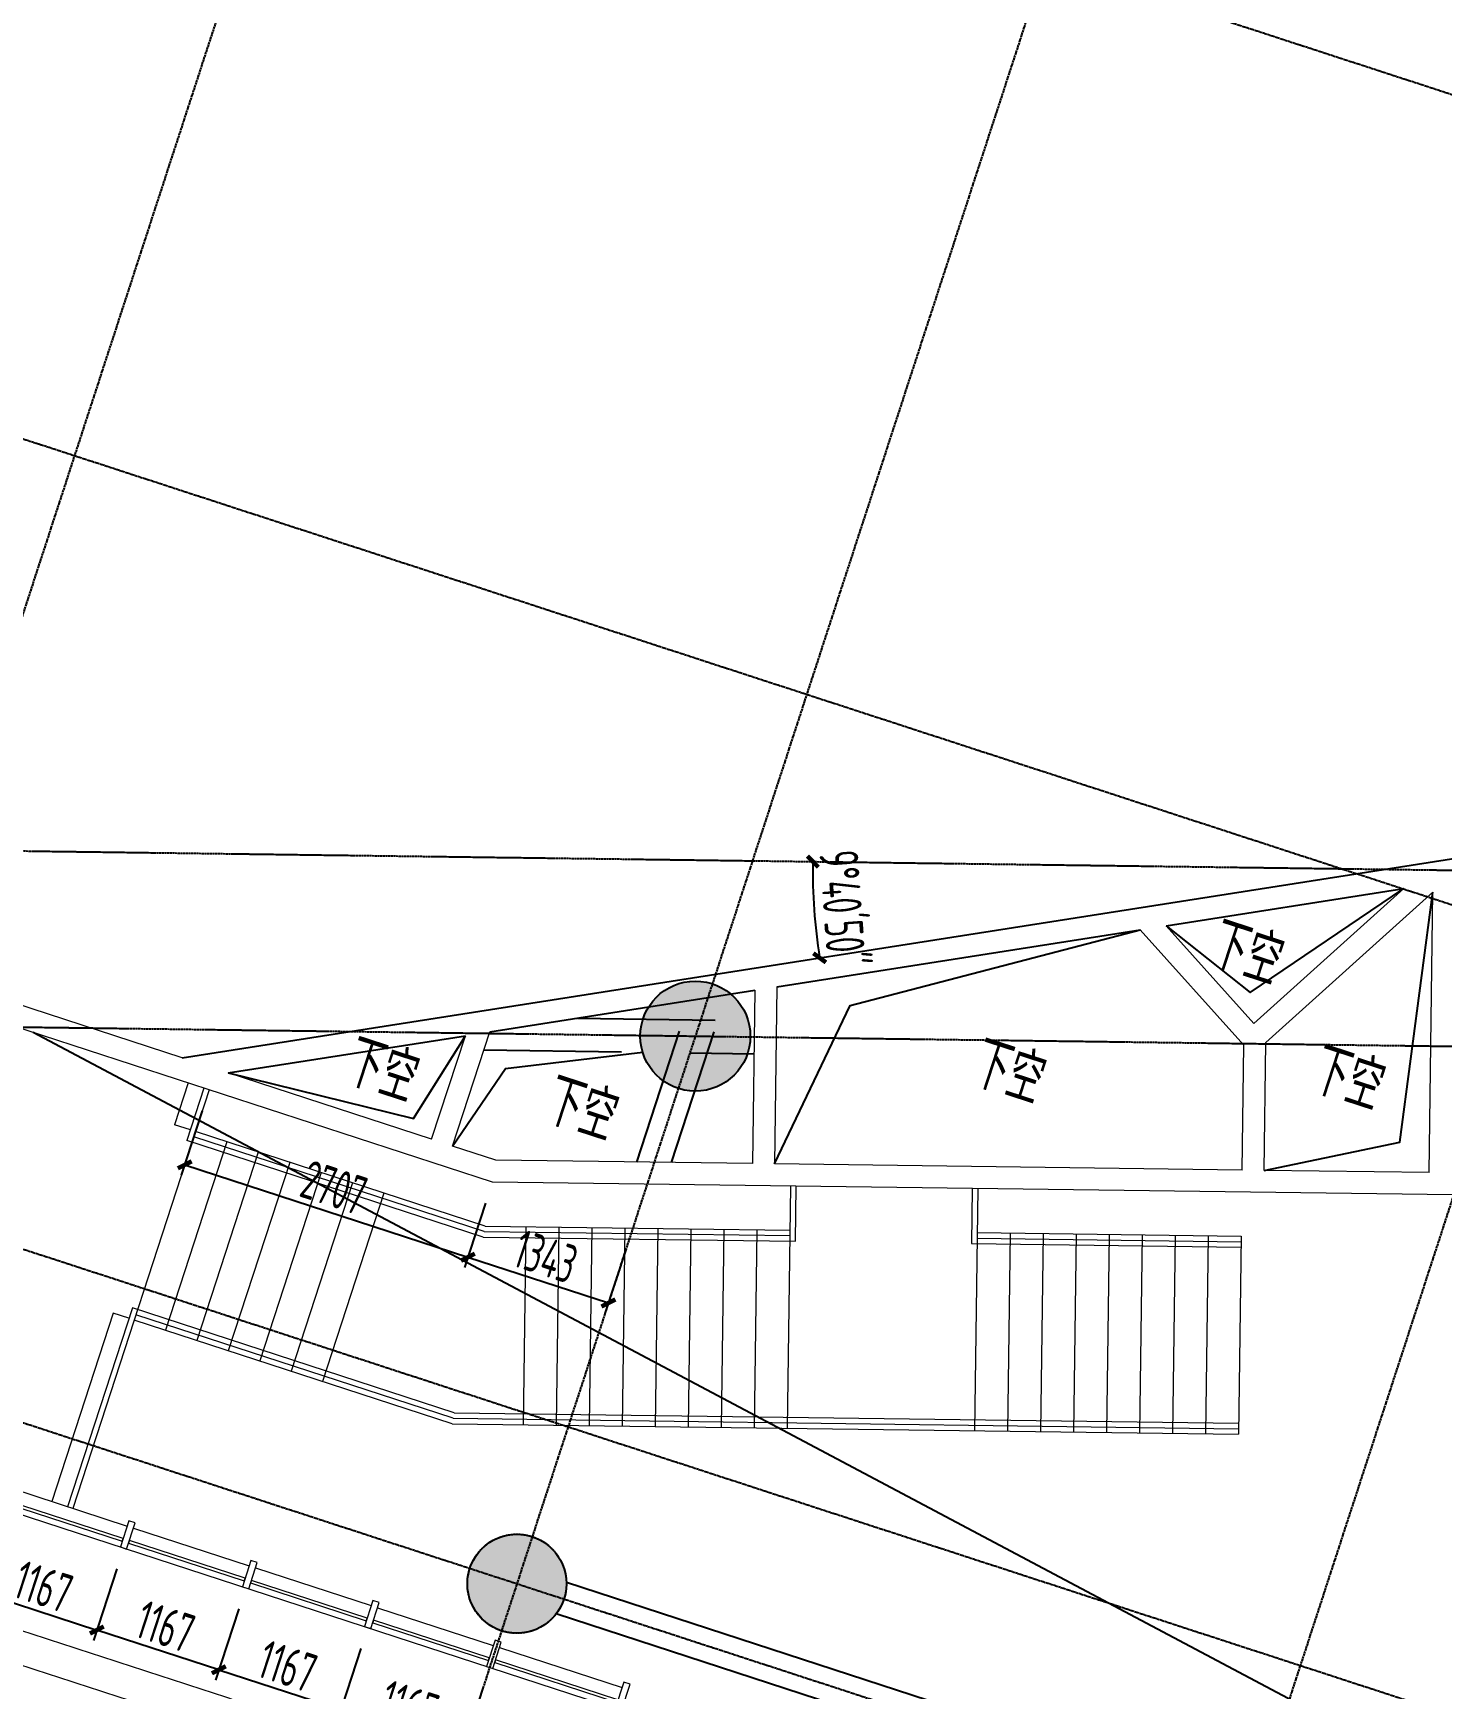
# Model space of a CAD drawing. Header units: millimetres. Extents: x 11515858 to 24947533, y -12764720 to -6305528.
# Drawn here: x 11842114 to 11854919, y -6356376 to -6341330 of the extents above; entities that cross this region are included whole.
import ezdxf
from ezdxf.enums import TextEntityAlignment as Align

# ---------------------------------------------------------------- set-up
doc = ezdxf.new("R2010")
doc.units = ezdxf.units.MM
doc.header["$LTSCALE"] = 10
for name, pattern in [('A2-RG-AXIS$0$CENTER', [2, 1.25, -0.25, 0.25, -0.25]), ('A2-RG-AXIS$0$DOTE', [2.42, 2, -0.2, 0.02, -0.2]), ('A2-RI-F3$0$HIDDEN', [0.375, 0.25, -0.125]), ('A2-RS-F3$0$A2-CLOS-RF(B)$0$DASH', [0.35, 0.25, -0.1])]:
    doc.linetypes.add(name, pattern=pattern)
for name, color, linetype in [('A2-RB-F3$0$$34$A-DIMS-100', 1, 'Continuous'), ('A2-RB-F3$0$A-DIMS-100', 1, 'Continuous'), ('A2-RG-AXIS$0$A-GRID', 1, 'A2-RG-AXIS$0$CENTER'), ('A2-RI-F3$0$A-BEAM-PLAN-S', 2, 'Continuous'), ('A2-RI-F3$0$A-HOLE', 2, 'Continuous'), ('A2-RI-F3$0$A-SYMB-AREA', 4, 'Continuous'), ('A2-RI-F3$0$A-SYMB-NAME', 4, 'Continuous'), ('A2-RI-F3$0$A-SYMB-VOID', 35, 'Continuous'), ('A2-RS-F3$0$A-HATH-GRAY', 8, 'Continuous'), ('A2-RS-F3$0$A-WALL-CONC', 6, 'Continuous'), ('A2-RS-F3$0$A2-CLOS-RF(B)$0$0S-COLS-LINE-I', 3, 'A2-RS-F3$0$A2-CLOS-RF(B)$0$DASH')]:
    doc.layers.add(name, color=color, linetype=linetype)
for name, color, linetype, lineweight in [('A2-RI-F3$0$A-GENM', 6, 'Continuous', 9), ('A2-RI-F3$0$A-GLAZ', 140, 'Continuous', 5), ('A2-RI-F3$0$A-GLAZ-CWMG', 3, 'Continuous', 5), ('A2-RI-F3$0$A-WALL', 7, 'Continuous', 5), ('A2-RV-F3$0$A-FLOR-STRS', 2, 'Continuous', 5)]:
    doc.layers.add(name, color=color, linetype=linetype, lineweight=lineweight)
doc.styles.add('A2-RB-F3$0$$0$XD2008', font='hzs.shx', dxfattribs={"width": 0.7, "bigfont": 'hztxt.shx'})
doc.styles.add('A2-RB-F3$0$XD2008', font='hzs.shx', dxfattribs={"width": 0.7, "bigfont": 'hztxt.shx'})
doc.styles.add('A2-RI-F3$0$ECADI', font='hzs.shx', dxfattribs={"width": 0.7, "bigfont": 'hztxt.shx'})
doc.dimstyles.new('A2-RB-F3$0$$0$XD100$0', dxfattribs={"dimscale": 100, "dimtxt": 3.5, "dimasz": 1, "dimexe": 1, "dimexo": 2, "dimgap": 0.5, "dimtad": 1, "dimdec": 0, "dimdsep": 46, "dimtxsty": 'A2-RB-F3$0$$0$XD2008', "dimblk1": 'A2-RB-F3$0$$20$_ArchTick', "dimblk2": 'A2-RB-F3$0$$20$_ArchTick', "dimsah": 1, "dimcen": 2.5, "dimclrt": 4, "dimaunit": 1, "dimadec": 0, "dimazin": 0, "dimtfac": 1, "dimtdec": 0, "dimtix": 1, "dimtmove": 2, "dimatfit": 3, "dimfxl": 0, "dimtolj": 1, "dimtzin": 0, "dimarcsym": 0})
doc.dimstyles.new('A2-RB-F3$0$XD100$0', dxfattribs={"dimscale": 100, "dimtxt": 3.5, "dimasz": 1, "dimexe": 1, "dimexo": 2, "dimgap": 0.5, "dimtad": 1, "dimdec": 0, "dimdsep": 46, "dimtxsty": 'A2-RB-F3$0$XD2008', "dimblk1": 'A2-RB-F3$0$_ArchTick', "dimblk2": 'A2-RB-F3$0$_ArchTick', "dimsah": 1, "dimcen": 2.5, "dimclrt": 4, "dimaunit": 1, "dimadec": 0, "dimazin": 0, "dimtfac": 1, "dimtdec": 0, "dimtix": 1, "dimtmove": 1, "dimatfit": 3, "dimfxl": 0, "dimtolj": 1, "dimtzin": 0, "dimarcsym": 0})

# ---------------------------------------------------------------- blocks, each defined once
blk = doc.blocks.new('A2-RG-AXIS')
at = {"layer": 'A2-RG-AXIS$0$A-GRID', "linetype": 'A2-RG-AXIS$0$DOTE'}
for p, q in [((11852707, -6313824), (11839546.1, -6354201.2)), ((11859362.3, -6315993.2), (11846201.5, -6356370.4)), ((11866017.6, -6318162.5), (11852857, -6358539.7)), ((11836628.7, -6335895.9), (11874589.4, -6348268.9)), ((11834459.4, -6342551.3), (11872420.1, -6354924.3)), ((11835588.6, -6348674.9), (11872727, -6349175.1)), ((11832290.2, -6349206.7), (11870250.8, -6361579.7)), ((11835567, -6350274.8), (11872705.5, -6350774.9)), ((11831825.3, -6350632.8), (11869786, -6363005.8))]:
    blk.add_line(p, q, dxfattribs=at)
blk = doc.blocks.new('A2-RV-F3')
at = {"layer": 'A2-RV-F3$0$A-FLOR-STRS'}
for p, q in [((11843714, -6350932), (11842475, -6354735)), ((11843524, -6350870), (11843400, -6351250)), ((11843667, -6350917), (11843512, -6351392)), ((11843543, -6351297), (11843400, -6351250)), ((11843876, -6351405), (11843318, -6353117)), ((11846205, -6352270), (11843512, -6351392)), ((11846214, -6352220), (11843575, -6351360)), ((11846222, -6352170), (11843590, -6351312)), ((11844161, -6351498), (11843603, -6353210)), ((11844446, -6351591), (11843888, -6353303)), ((11844731, -6351684), (11844174, -6353396)), ((11845017, -6351777), (11844459, -6353489)), ((11845302, -6351870), (11844744, -6353582)), ((11848970, -6354007), (11849000, -6351807)), ((11849043, -6352308), (11849050, -6351808)), ((11850650, -6351829), (11850643, -6352329)), ((11850700, -6351830), (11850670, -6354030)), ((11846222, -6352170), (11848994, -6352207)), ((11846571, -6353975), (11846595, -6352175)), ((11846871, -6353979), (11846895, -6352179)), ((11847170, -6353983), (11847195, -6352183)), ((11847470, -6353987), (11847494, -6352187)), ((11847770, -6353991), (11847794, -6352191)), ((11848070, -6353995), (11848094, -6352195)), ((11848370, -6353999), (11848394, -6352199)), ((11846205, -6352270), (11849043, -6352308)), ((11846214, -6352220), (11848994, -6352257)), ((11848670, -6354003), (11848694, -6352203)), ((11850643, -6352329), (11853093, -6352362)), ((11850694, -6352230), (11853094, -6352262)), ((11850694, -6352280), (11853093, -6352312)), ((11850994, -6352234), (11850970, -6354034)), ((11851294, -6352238), (11851270, -6354038)), ((11851594, -6352242), (11851570, -6354042)), ((11851894, -6352246), (11851870, -6354046)), ((11852194, -6352250), (11852170, -6354050)), ((11852494, -6352254), (11852470, -6354054)), ((11852794, -6352258), (11852770, -6354058)), ((11853094, -6352262), (11853070, -6354062)), ((11843016, -6352913), (11842427, -6354720)), ((11845941, -6353867), (11843016, -6352913)), ((11842842, -6352962), (11842285, -6354673)), ((11842985, -6353008), (11842842, -6352962)), ((11845924, -6353966), (11843033, -6353024)), ((11845932, -6353916), (11843048, -6352976)), ((11845924, -6353966), (11853070, -6354062)), ((11845932, -6353916), (11853071, -6354012)), ((11845941, -6353867), (11853071, -6353962))]:
    blk.add_line(p, q, dxfattribs=at)
blk = doc.blocks.new('A2-RB-F3$0$_ArchTick')
at = {"color": 0, "linetype": 'ByBlock', "const_width": 0.4}
blk.add_lwpolyline([(-0.5, -0.5), (0.5, 0.5)], dxfattribs=at)
blk = doc.blocks.new('*D794')
at = {"layer": 'A2-RB-F3$0$A-DIMS-100', "color": 0, "lineweight": -2, "transparency": 16777216}
for p, q in [((11846202, -6356370), (11845990, -6357021)), ((11847372, -6356752), (11847160, -6357402)), ((11847191, -6357307), (11846021, -6356925))]:
    blk.add_line(p, q, dxfattribs=at)
at = {"layer": 'Defpoints', "color": 0, "transparency": 16777216}
for p in [(11846264, -6356180), (11847434, -6356562), (11846021, -6356925)]:
    blk.add_point(p, dxfattribs=at)
at = {"layer": 'A2-RB-F3$0$A-DIMS-100', "color": 0, "lineweight": -2, "transparency": 16777216, "xscale": 100, "yscale": 100, "zscale": 100}
for p, rotation in [((11846021, -6356925), 161.9470404933005), ((11847191, -6357307), 341.9470404933004)]:
    blk.add_blockref('A2-RB-F3$0$_ArchTick', p, dxfattribs=dict(at, rotation=rotation))
at = {"layer": 'A2-RB-F3$0$A-DIMS-100', "color": 4, "transparency": 16777216, "insert": (11846676, -6356902), "char_height": 350, "attachment_point": 5, "rotation": 341.947, "style": 'A2-RB-F3$0$XD2008'}
blk.add_mtext('\\A1;1231', dxfattribs=at)
blk = doc.blocks.new('*D795')
at = {"layer": 'A2-RB-F3$0$A-DIMS-100', "color": 0, "lineweight": -2, "transparency": 16777216}
for p, q in [((11845092, -6356009), (11844880, -6356659)), ((11846202, -6356370), (11845990, -6357021)), ((11846021, -6356925), (11844911, -6356564))]:
    blk.add_line(p, q, dxfattribs=at)
at = {"layer": 'Defpoints', "color": 0, "transparency": 16777216}
for p in [(11845154, -6355819), (11846264, -6356180), (11844911, -6356564)]:
    blk.add_point(p, dxfattribs=at)
at = {"layer": 'A2-RB-F3$0$A-DIMS-100', "color": 0, "lineweight": -2, "transparency": 16777216, "xscale": 100, "yscale": 100, "zscale": 100}
for p, rotation in [((11844911, -6356564), 161.9470404933908), ((11846021, -6356925), 341.9470404933908)]:
    blk.add_blockref('A2-RB-F3$0$_ArchTick', p, dxfattribs=dict(at, rotation=rotation))
at = {"layer": 'A2-RB-F3$0$A-DIMS-100', "color": 4, "transparency": 16777216, "insert": (11845536, -6356531), "char_height": 350, "attachment_point": 5, "rotation": 341.947, "style": 'A2-RB-F3$0$XD2008'}
blk.add_mtext('\\A1;1167', dxfattribs=at)
blk = doc.blocks.new('*D796')
at = {"layer": 'A2-RB-F3$0$A-DIMS-100', "color": 0, "lineweight": -2, "transparency": 16777216}
for p, q in [((11843983, -6355647), (11843771, -6356297)), ((11845092, -6356009), (11844880, -6356659)), ((11843802, -6356202), (11844911, -6356564))]:
    blk.add_line(p, q, dxfattribs=at)
at = {"layer": 'Defpoints', "color": 0, "transparency": 16777216}
for p in [(11844045, -6355457), (11845154, -6355819), (11844911, -6356564)]:
    blk.add_point(p, dxfattribs=at)
at = {"layer": 'A2-RB-F3$0$A-DIMS-100', "color": 0, "lineweight": -2, "transparency": 16777216, "xscale": 100, "yscale": 100, "zscale": 100}
for p, rotation in [((11843802, -6356202), 161.9470404933341), ((11844911, -6356564), 341.9470404933341)]:
    blk.add_blockref('A2-RB-F3$0$_ArchTick', p, dxfattribs=dict(at, rotation=rotation))
at = {"layer": 'A2-RB-F3$0$A-DIMS-100', "color": 4, "transparency": 16777216, "insert": (11844427, -6356169), "char_height": 350, "attachment_point": 5, "rotation": 341.947, "style": 'A2-RB-F3$0$XD2008'}
blk.add_mtext('\\A1;1167', dxfattribs=at)
blk = doc.blocks.new('*D797')
at = {"layer": 'A2-RB-F3$0$A-DIMS-100', "color": 0, "lineweight": -2, "transparency": 16777216}
for p, q in [((11842874, -6355286), (11842662, -6355936)), ((11843983, -6355647), (11843771, -6356297)), ((11843802, -6356202), (11842693, -6355841))]:
    blk.add_line(p, q, dxfattribs=at)
at = {"layer": 'Defpoints', "color": 0, "transparency": 16777216}
for p in [(11842936, -6355096), (11844045, -6355457), (11842693, -6355841)]:
    blk.add_point(p, dxfattribs=at)
at = {"layer": 'A2-RB-F3$0$A-DIMS-100', "color": 0, "lineweight": -2, "transparency": 16777216, "xscale": 100, "yscale": 100, "zscale": 100}
for p, rotation in [((11842693, -6355841), 161.9470404933908), ((11843802, -6356202), 341.9470404933908)]:
    blk.add_blockref('A2-RB-F3$0$_ArchTick', p, dxfattribs=dict(at, rotation=rotation))
at = {"layer": 'A2-RB-F3$0$A-DIMS-100', "color": 4, "transparency": 16777216, "insert": (11843317, -6355808), "char_height": 350, "attachment_point": 5, "rotation": 341.947, "style": 'A2-RB-F3$0$XD2008'}
blk.add_mtext('\\A1;1167', dxfattribs=at)
blk = doc.blocks.new('*D798')
at = {"layer": 'A2-RB-F3$0$A-DIMS-100', "color": 0, "lineweight": -2, "transparency": 16777216}
for p, q in [((11841765, -6354924), (11841553, -6355574)), ((11842874, -6355286), (11842662, -6355936)), ((11841584, -6355479), (11842693, -6355841))]:
    blk.add_line(p, q, dxfattribs=at)
at = {"layer": 'Defpoints', "color": 0, "transparency": 16777216}
for p in [(11841827, -6354734), (11842936, -6355096), (11842693, -6355841)]:
    blk.add_point(p, dxfattribs=at)
at = {"layer": 'A2-RB-F3$0$A-DIMS-100', "color": 0, "lineweight": -2, "transparency": 16777216, "xscale": 100, "yscale": 100, "zscale": 100}
for p, rotation in [((11841584, -6355479), 161.9470404933341), ((11842693, -6355841), 341.9470404933341)]:
    blk.add_blockref('A2-RB-F3$0$_ArchTick', p, dxfattribs=dict(at, rotation=rotation))
at = {"layer": 'A2-RB-F3$0$A-DIMS-100', "color": 4, "transparency": 16777216, "insert": (11842208, -6355446), "char_height": 350, "attachment_point": 5, "rotation": 341.947, "style": 'A2-RB-F3$0$XD2008'}
blk.add_mtext('\\A1;1167', dxfattribs=at)
blk = doc.blocks.new('*D662')
at = {"layer": 'A2-RB-F3$0$A-DIMS-100', "color": 0, "lineweight": -2, "transparency": 16777216}
for p, q in [((11843652, -6351122), (11843461, -6351709)), ((11843492, -6351614), (11846066, -6352453)), ((11846226, -6351961), (11846035, -6352548))]:
    blk.add_line(p, q, dxfattribs=at)
at = {"layer": 'Defpoints', "color": 0, "transparency": 16777216}
for p in [(11843714, -6350932), (11846288, -6351771), (11846066, -6352453)]:
    blk.add_point(p, dxfattribs=at)
at = {"layer": 'A2-RB-F3$0$A-DIMS-100', "color": 0, "lineweight": -2, "transparency": 16777216, "xscale": 100, "yscale": 100, "zscale": 100}
for p, rotation in [((11843492, -6351614), 161.9470405066223), ((11846066, -6352453), 341.9470405066223)]:
    blk.add_blockref('A2-RB-F3$0$_ArchTick', p, dxfattribs=dict(at, rotation=rotation))
at = {"layer": 'A2-RB-F3$0$A-DIMS-100', "color": 4, "transparency": 16777216, "insert": (11844849, -6351819), "char_height": 350, "attachment_point": 5, "rotation": 341.947, "style": 'A2-RB-F3$0$XD2008'}
blk.add_mtext('\\A1;2707', dxfattribs=at)
blk = doc.blocks.new('*D663')
at = {"layer": 'A2-RB-F3$0$A-DIMS-100', "color": 0, "lineweight": -2, "transparency": 16777216}
for p, q in [((11846226, -6351961), (11846035, -6352548)), ((11846066, -6352453), (11847343, -6352869)), ((11847503, -6352377), (11847312, -6352964))]:
    blk.add_line(p, q, dxfattribs=at)
at = {"layer": 'Defpoints', "color": 0, "transparency": 16777216}
for p in [(11846288, -6351771), (11847565, -6352187), (11847343, -6352869)]:
    blk.add_point(p, dxfattribs=at)
at = {"layer": 'A2-RB-F3$0$A-DIMS-100', "color": 0, "lineweight": -2, "transparency": 16777216, "xscale": 100, "yscale": 100, "zscale": 100}
for p, rotation in [((11846066, -6352453), 161.9470404933698), ((11847343, -6352869), 341.9470404933699)]:
    blk.add_blockref('A2-RB-F3$0$_ArchTick', p, dxfattribs=dict(at, rotation=rotation))
at = {"layer": 'A2-RB-F3$0$A-DIMS-100', "color": 4, "transparency": 16777216, "insert": (11846774, -6352447), "char_height": 350, "attachment_point": 5, "rotation": 341.947, "style": 'A2-RB-F3$0$XD2008'}
blk.add_mtext('\\A1;1343', dxfattribs=at)
blk = doc.blocks.new('A2-RB-F3$0$$20$_ArchTick')
at = {"color": 0, "linetype": 'ByBlock', "const_width": 0.4}
blk.add_lwpolyline([(-0.5, -0.5), (0.5, 0.5)], dxfattribs=at)
blk = doc.blocks.new('*D1000')
at = {"layer": 'A2-RB-F3$0$$34$A-DIMS-100', "color": 0, "lineweight": -2, "transparency": 16777216}
blk.add_arc((11854397, -6348928), 5197, 179.2284, 188.9089, dxfattribs=at)
at = {"layer": 'Defpoints', "color": 0, "transparency": 16777216}
for p in [(11858126, -6348344), (11835589, -6348675), (11849205, -6349151), (11872727, -6349175), (11843468, -6350641)]:
    blk.add_point(p, dxfattribs=at)
at = {"layer": 'A2-RB-F3$0$$34$A-DIMS-100', "color": 0, "lineweight": -2, "transparency": 16777216, "xscale": 100, "yscale": 100, "zscale": 100}
for p, rotation in [((11849201, -6348858), 89.22837534610186), ((11849263, -6349733), 278.9089247423358)]:
    blk.add_blockref('A2-RB-F3$0$$20$_ArchTick', p, dxfattribs=dict(at, rotation=rotation))
at = {"layer": 'A2-RB-F3$0$$34$A-DIMS-100', "color": 4, "transparency": 16777216, "insert": (11849471, -6349279), "char_height": 350, "attachment_point": 5, "rotation": 274.0687, "style": 'A2-RB-F3$0$$0$XD2008'}
blk.add_mtext('\\A1;9°40\'50"', dxfattribs=at)
blk = doc.blocks.new('A2-RI-F3$0$5erhfh')
at = {"layer": 'A2-RI-F3$0$A-SYMB-AREA', "style": 'A2-RI-F3$0$ECADI', "width": 0.7}
blk.add_attdef('340M2', text='', height=2.5, dxfattribs=at).set_placement((0, 1.25), align=Align.MIDDLE_LEFT)
at = {"layer": 'A2-RI-F3$0$A-SYMB-NAME', "style": 'A2-RI-F3$0$ECADI', "width": 0.7}
blk.add_attdef('CHINESENAME', (-12.29, 3.09), '', height=4.5, dxfattribs=at)
blk = doc.blocks.new('A2-RI-F3$0$System Panel - Glazed - Frit-3944572-Documents - Level 3')
at = {"layer": 'A2-RI-F3$0$A-GLAZ', "lineweight": 13}
for p, q in [((553, 44), (-553, 44)), ((-553, 44), (-553, 19)), ((-553, 19), (553, 19)), ((553, 19), (553, 44))]:
    blk.add_line(p, q, dxfattribs=at)
blk = doc.blocks.new('A2-RI-F3$0$System Panel - Glazed - Frit-V27-Documents - Level 3')
at = {"layer": 'A2-RI-F3$0$A-GLAZ', "lineweight": 13}
for p, q in [((553, 44), (-553, 44)), ((-553, 44), (-553, 19)), ((-553, 19), (553, 19)), ((553, 19), (553, 44))]:
    blk.add_line(p, q, dxfattribs=at)
blk = doc.blocks.new('A2-RI-F3$0$System Panel - Glazed - Frit-V29-Documents - Level 3')
at = {"layer": 'A2-RI-F3$0$A-GLAZ', "lineweight": 13}
for p, q in [((585, 44), (-585, 44)), ((-585, 44), (-585, 19)), ((-585, 19), (585, 19)), ((585, 19), (585, 44))]:
    blk.add_line(p, q, dxfattribs=at)
blk = doc.blocks.new('A2-RI-F3$0$System Panel - Glazed - Frit-V30-Documents - Level 3')
at = {"layer": 'A2-RI-F3$0$A-GLAZ', "lineweight": 13}
for p, q in [((553, 44), (-553, 44)), ((-553, 44), (-553, 19)), ((-553, 19), (553, 19)), ((553, 19), (553, 44))]:
    blk.add_line(p, q, dxfattribs=at)
blk = doc.blocks.new('A2-RI-F3$0$System Panel - Glazed - Frit-V33-Documents - Level 3')
at = {"layer": 'A2-RI-F3$0$A-GLAZ', "lineweight": 13}
for p, q in [((553, 44), (-553, 44)), ((-553, 44), (-553, 19)), ((-553, 19), (553, 19)), ((553, 19), (553, 44))]:
    blk.add_line(p, q, dxfattribs=at)
blk = doc.blocks.new('A2-RI-F3$0$Rectangular Mullion - 60mm x 200mm-3710276-Documents - Level 3')
at = {"layer": 'A2-RI-F3$0$A-GLAZ-CWMG', "lineweight": 13}
for p, q in [((-30, 150), (30, 150)), ((-30, -100), (-30, 150)), ((30, 150), (30, -100)), ((30, -100), (-30, -100))]:
    blk.add_line(p, q, dxfattribs=at)
blk = doc.blocks.new('A2-RI-F3$0$Rectangular Mullion - 60mm x 200mm-3681593-Documents - Level 3')
at = {"layer": 'A2-RI-F3$0$A-GLAZ-CWMG', "lineweight": 13}
for p, q in [((-30, 150), (30, 150)), ((-30, -100), (-30, 150)), ((30, 150), (30, -100)), ((30, -100), (-30, -100))]:
    blk.add_line(p, q, dxfattribs=at)
blk = doc.blocks.new('A2-RI-F3$0$Rectangular Mullion - 60mm x 200mm-3687298-Documents - Level 3')
at = {"layer": 'A2-RI-F3$0$A-GLAZ-CWMG', "lineweight": 13}
for p, q in [((-30, 150), (30, 150)), ((-30, -100), (-30, 150)), ((30, 150), (30, -100)), ((30, -100), (-30, -100))]:
    blk.add_line(p, q, dxfattribs=at)
blk = doc.blocks.new('A2-RI-F3$0$Roof Profile - South1 - Roof Profile - South-4416806-Documents - Level 3')
at = {"layer": 'A2-RI-F3$0$A-GENM'}
for p, q in [((84188, -48490), (84188, -47190)), ((62729, -48192), (62729, -48492))]:
    blk.add_line(p, q, dxfattribs=at)
for points, knots in [([(84188, -48192), (83797, -48192), (83196, -48192), (82385, -48192), (81754, -48192), (81123, -48192), (80492, -48192), (79861, -48192), (79230, -48192), (78600, -48192), (77970, -48192), (77340, -48192), (76711, -48192), (76082, -48192), (75454, -48192), (74826, -48192), (74199, -48192), (73572, -48192), (73050, -48192), (72632, -48192), (72215, -48192), (71694, -48192), (71071, -48192), (70449, -48192), (69830, -48192), (69213, -48192), (68601, -48192), (68095, -48192), (67693, -48192), (67393, -48192), (67096, -48192), (66800, -48192), (66509, -48192), (66125, -48192), (65750, -48192), (65420, -48192), (65274, -48192), (62729, -48192)], [-0.995524, -0.995524, -0.995524, -0.995524, -0.9375, -0.90625, -0.875, -0.84375, -0.8125, -0.78125, -0.75, -0.71875, -0.6875, -0.65625, -0.625, -0.59375, -0.5625, -0.53125, -0.5, -0.46875, -0.4375, -0.421875, -0.40625, -0.375, -0.34375, -0.3125, -0.28125, -0.25, -0.21875, -0.1875, -0.171875, -0.15625, -0.140625, -0.125, -0.109375, -0.09375, -0.0625, -0.046875, -0.0368001, -0.0368001, -0.0368001, -0.0368001]), ([(84188, -48492), (83797, -48492), (83196, -48492), (82385, -48492), (81754, -48492), (81123, -48492), (80492, -48492), (79861, -48492), (79230, -48492), (78600, -48492), (77970, -48492), (77340, -48492), (76711, -48492), (76082, -48492), (75454, -48492), (74826, -48492), (74199, -48492), (73572, -48492), (73050, -48492), (72632, -48492), (72215, -48492), (71694, -48492), (71071, -48492), (70449, -48492), (69830, -48492), (69213, -48492), (68601, -48492), (68095, -48492), (67693, -48492), (67393, -48492), (67096, -48492), (66800, -48492), (66509, -48492), (66125, -48492), (65750, -48492), (65388, -48492), (65168, -48492), (64996, -48492), (64869, -48492), (64747, -48492), (64667, -48492), (62729, -48492)], [-0.9955239, -0.9955239, -0.9955239, -0.9955239, -0.9375, -0.90625, -0.875, -0.84375, -0.8125, -0.78125, -0.75, -0.71875, -0.6875, -0.65625, -0.625, -0.59375, -0.5625, -0.53125, -0.5, -0.46875, -0.4375, -0.421875, -0.40625, -0.375, -0.34375, -0.3125, -0.28125, -0.25, -0.21875, -0.1875, -0.171875, -0.15625, -0.140625, -0.125, -0.109375, -0.09375, -0.0625, -0.046875, -0.03125, -0.0234375, -0.015625, -0.0078125, -0.0002086, -0.0002086, -0.0002086, -0.0002086])]:
    blk.add_open_spline(points, degree=3, knots=knots, dxfattribs=at)
blk = doc.blocks.new('A2-RI-F3')
at = {"layer": 'A2-RI-F3$0$A-BEAM-PLAN-S'}
for p, q in [((11852810, -6357314.9), (11846961.3, -6355408.5)), ((11852717, -6357600.1), (11846868.3, -6355693.7))]:
    blk.add_line(p, q, dxfattribs=at)
at = {"layer": 'A2-RI-F3$0$A-GLAZ-CWMG'}
for p, q in [((11834331.5, -6352291), (11853242.6, -6358455)), ((11841916.9, -6354553.1), (11842969.1, -6354896.1)), ((11843026.2, -6354914.7), (11844078.4, -6355257.6)), ((11844135.4, -6355276.2), (11845187.6, -6355619.2)), ((11845244.6, -6355637.8), (11846296.8, -6355980.7)), ((11846353.9, -6355999.3), (11847467.2, -6356362.2))]:
    blk.add_line(p, q, dxfattribs=at)
at = {"layer": 'A2-RI-F3$0$A-HOLE', "linetype": 'A2-RI-F3$0$HIDDEN', "ltscale": 500}
for p, q in [((11847916.4, -6351592.8), (11848413.2, -6350068.7)), ((11847602.3, -6351588.6), (11848080.7, -6350120.8)), ((11847063.5, -6350280.3), (11848669.8, -6350304.6)), ((11846211.9, -6350567.4), (11848665.7, -6350604.6))]:
    blk.add_line(p, q, dxfattribs=at)
at = {"layer": 'A2-RI-F3$0$A-SYMB-VOID'}
for points in [[(11852412.4, -6349441.8), (11853175.6, -6350049), (11854574.3, -6349102.9)], [(11853302, -6351664.8), (11854536.6, -6351409.1), (11854835.9, -6349136.7)], [(11848852.4, -6351605.3), (11849539.8, -6350164.9), (11852176.7, -6349478.7)], [(11860197.6, -6357780.7), (11855392.8, -6357456.8), (11842114, -6350410.5)], [(11843887.3, -6350778.1), (11845571.1, -6351192.4), (11846043, -6350440.2)], [(11845926.5, -6351442.8), (11846407.9, -6350738.6), (11847654.6, -6350589.3)]]:
    blk.add_lwpolyline(points, dxfattribs=at)
at = {"layer": 'A2-RI-F3$0$A-WALL'}
for p, q in [((11843467.9, -6350641.4), (11835885.2, -6348169.8)), ((11846288, -6351771), (11837819.9, -6349010.8)), ((11853209.9, -6350329.1), (11854574.3, -6349102.9)), ((11853317.5, -6350501.3), (11854835.9, -6349136.7)), ((11854801.8, -6351684.8), (11854835.9, -6349136.7)), ((11853117.2, -6350525.2), (11852176.7, -6349478.7)), ((11853209.9, -6350329.1), (11852412.4, -6349441.8)), ((11848673.5, -6350027.9), (11848652.4, -6351602.6)), ((11848873.9, -6349996.5), (11848852.4, -6351605.3)), ((11845736.4, -6351380.9), (11846043, -6350440.2)), ((11845926.5, -6351442.8), (11846264.7, -6350405.5)), ((11853102, -6351661.8), (11853117.2, -6350525.2)), ((11853302, -6351664.5), (11853317.5, -6350501.3)), ((11845736.4, -6351380.9), (11843887.3, -6350778.1)), ((11846321.1, -6351571.4), (11845926.5, -6351442.8)), ((11848652.4, -6351602.6), (11846321.1, -6351571.4)), ((11853102, -6351662.1), (11848852.4, -6351605.3)), ((11854801.8, -6351684.8), (11853302, -6351664.8)), ((11859528.4, -6351948), (11846288, -6351771))]:
    blk.add_line(p, q, dxfattribs=at)
at = {"layer": 'A2-RI-F3$0$A-WALL', "lineweight": 25}
for p, q in [((11843467.9, -6350641.4), (11858126.4, -6348343.7)), ((11852412.4, -6349441.8), (11854574.3, -6349102.9)), ((11848873.9, -6349996.5), (11852176.7, -6349478.7)), ((11846264.7, -6350405.5), (11848673.5, -6350027.9)), ((11843887.3, -6350778.1), (11846043, -6350440.2))]:
    blk.add_line(p, q, dxfattribs=at)
at = {"linetype": 'A2-RI-F3$0$HIDDEN', "ltscale": 3}
blk.add_blockref('A2-RG-AXIS', (0, 0), dxfattribs=at)
ref = blk.add_blockref('A2-RI-F3$0$5erhfh', (11845994.6, -6351544.9), dxfattribs=dict(xscale=100.0000000008531, yscale=100.0000000008531, zscale=100.0000000008531, rotation=341.9467459263064))
ref.add_attrib('CHINESENAME', '下空', (11844921.6, -6350870.4), dxfattribs={"layer": 'A2-RI-F3$0$A-SYMB-NAME', "height": 450, "rotation": 341.94675, "style": 'A2-RI-F3$0$ECADI', "width": 0.7})
ref = blk.add_blockref('A2-RI-F3$0$5erhfh', (11854775, -6351618.2), dxfattribs=dict(xscale=100.0000000008531, yscale=100.0000000008531, zscale=100.0000000008531, rotation=341.9467459263064))
ref.add_attrib('CHINESENAME', '下空', (11853702, -6350943.8), dxfattribs={"layer": 'A2-RI-F3$0$A-SYMB-NAME', "height": 450, "rotation": 341.94675, "style": 'A2-RI-F3$0$ECADI', "width": 0.7})
at = {"layer": 'A2-RI-F3$0$A-GENM', "rotation": 341.9467472745557}
blk.add_blockref('A2-RI-F3$0$Roof Profile - South1 - Roof Profile - South-4416806-Documents - Level 3', (11787881.1, -6287517.1), dxfattribs=at)
at = {"layer": 'A2-RI-F3$0$A-GLAZ', "rotation": 161.9467472745556}
for name, p in [('A2-RI-F3$0$System Panel - Glazed - Frit-V30-Documents - Level 3', (11842412.1, -6354819.7)), ('A2-RI-F3$0$System Panel - Glazed - Frit-V27-Documents - Level 3', (11843521.3, -6355181.2)), ('A2-RI-F3$0$System Panel - Glazed - Frit-V33-Documents - Level 3', (11844630.5, -6355542.8)), ('A2-RI-F3$0$System Panel - Glazed - Frit-3944572-Documents - Level 3', (11845739.7, -6355904.3)), ('A2-RI-F3$0$System Panel - Glazed - Frit-V29-Documents - Level 3', (11846879.5, -6356275.8))]:
    blk.add_blockref(name, p, dxfattribs=at)
at = {"layer": 'A2-RI-F3$0$A-GLAZ-CWMG', "extrusion": (0, 0, -1), "rotation": 18.05325272544437}
for name, p in [('A2-RI-F3$0$Rectangular Mullion - 60mm x 200mm-3710276-Documents - Level 3', (-11842966.7, -6355000.4)), ('A2-RI-F3$0$Rectangular Mullion - 60mm x 200mm-3710276-Documents - Level 3', (-11844075.9, -6355362)), ('A2-RI-F3$0$Rectangular Mullion - 60mm x 200mm-3681593-Documents - Level 3', (-11845185.1, -6355723.5)), ('A2-RI-F3$0$Rectangular Mullion - 60mm x 200mm-3687298-Documents - Level 3', (-11846294.4, -6356085.1)), ('A2-RI-F3$0$Rectangular Mullion - 60mm x 200mm-3710276-Documents - Level 3', (-11847464.7, -6356466.6))]:
    blk.add_blockref(name, p, dxfattribs=at)
at = {"layer": 'A2-RI-F3$0$A-SYMB-VOID'}
ref = blk.add_blockref('A2-RI-F3$0$5erhfh', (11853853.5, -6350479.3), dxfattribs=dict(at, xscale=100.000000000853, yscale=100.000000000853, zscale=100.000000000853, rotation=341.9467459263064))
ref.add_attrib('CHINESENAME', '下空', (11852780.5, -6349804.9), dxfattribs={"layer": 'A2-RI-F3$0$A-SYMB-NAME', "height": 450, "rotation": 341.94675, "style": 'A2-RI-F3$0$ECADI', "width": 0.7})
ref = blk.add_blockref('A2-RI-F3$0$5erhfh', (11851690.9, -6351559.3), dxfattribs=dict(at, xscale=100.000000000853, yscale=100.000000000853, zscale=100.000000000853, rotation=341.9467459263064))
ref.add_attrib('CHINESENAME', '下空', (11850617.9, -6350884.8), dxfattribs={"layer": 'A2-RI-F3$0$A-SYMB-NAME', "height": 450, "rotation": 341.94675, "style": 'A2-RI-F3$0$ECADI', "width": 0.7})
ref = blk.add_blockref('A2-RI-F3$0$5erhfh', (11847806.2, -6351895.8), dxfattribs=dict(at, xscale=100.0000000008531, yscale=100.0000000008531, zscale=100.0000000008531, rotation=341.9467459263064))
ref.add_attrib('CHINESENAME', '下空', (11846733.2, -6351221.3), dxfattribs={"layer": 'A2-RI-F3$0$A-SYMB-NAME', "height": 450, "rotation": 341.94675, "style": 'A2-RI-F3$0$ECADI', "width": 0.7})
blk = doc.blocks.new('A2-RS-F3')
at = {"layer": 'A2-RS-F3$0$A-HATH-GRAY'}
h = blk.add_hatch(color=256, dxfattribs=at)
edge = h.paths.add_edge_path()
edge.add_arc((11848133, -6350444), 500, 0, 360)
h = blk.add_hatch(color=256, dxfattribs=at)
edge = h.paths.add_edge_path()
edge.add_arc((11846511, -6355420), 450, 0, 360)
at = {"layer": 'A2-RS-F3$0$A-WALL-CONC'}
for centre, radius in [((11848133, -6350444), 500), ((11846511, -6355420), 450)]:
    blk.add_circle(centre, radius, dxfattribs=at)
at = {"layer": 'A2-RS-F3$0$A2-CLOS-RF(B)$0$0S-COLS-LINE-I'}
blk.add_circle((11846511, -6355420), 450, dxfattribs=at)
blk = doc.blocks.new('A2-RB-F3')
at = {"layer": 'A2-RB-F3$0$$34$A-DIMS-100'}
dim = blk.add_angular_dim_2l(base=(11849205.03162, -6349150.84824), line1=((11843467.94353, -6350641.44656), (11858126.40803, -6348343.65294)), line2=((11835588.55433, -6348674.89569), (11872727.02249, -6349175.08419)), dimstyle='A2-RB-F3$0$$0$XD100$0', override={"dimadec": 4}, dxfattribs=at)
dim.commit()
dim.dimension.update_dxf_attribs({"geometry": '*D1000', "text_midpoint": (11849471.0408, -6349278.62273)})
at = {"layer": 'A2-RB-F3$0$A-DIMS-100'}
for p1, p2, distance, picture, middle in [((11843714.4, -6350932), (11846288, -6351770.9), -717.2, '*D662', (11844848.7, -6351819.4)), ((11846288, -6351770.9), (11847565, -6352187.1), -717.2, '*D663', (11846774, -6352447)), ((11841826.6, -6354734.1), (11842935.8, -6355095.7), -783.7, '*D798', (11842208.1, -6355446.1)), ((11844045.1, -6355457.2), (11842935.8, -6355095.7), 783.7, '*D797', (11843317.3, -6355807.7)), ((11844045.1, -6355457.2), (11845154.3, -6355818.8), -783.7, '*D796', (11844426.5, -6356169.2)), ((11846263.5, -6356180.3), (11845154.3, -6355818.8), 783.7, '*D795', (11845535.7, -6356530.8)), ((11847433.9, -6356561.8), (11846263.5, -6356180.3), 783.7, '*D794', (11846675.5, -6356902.3))]:
    dim = blk.add_aligned_dim(p1=p1, p2=p2, distance=distance, dimstyle='A2-RB-F3$0$XD100$0', dxfattribs=at)
    dim.commit()
    dim.dimension.update_dxf_attribs({"geometry": picture, "text_midpoint": middle})

msp = doc.modelspace()

# ---------------------------------------------------------------- block references
for name in ['A2-RB-F3', 'A2-RI-F3', 'A2-RG-AXIS', 'A2-RS-F3', 'A2-RV-F3']:
    msp.add_blockref(name, (0, 0))

doc.saveas('drawing.dxf')
